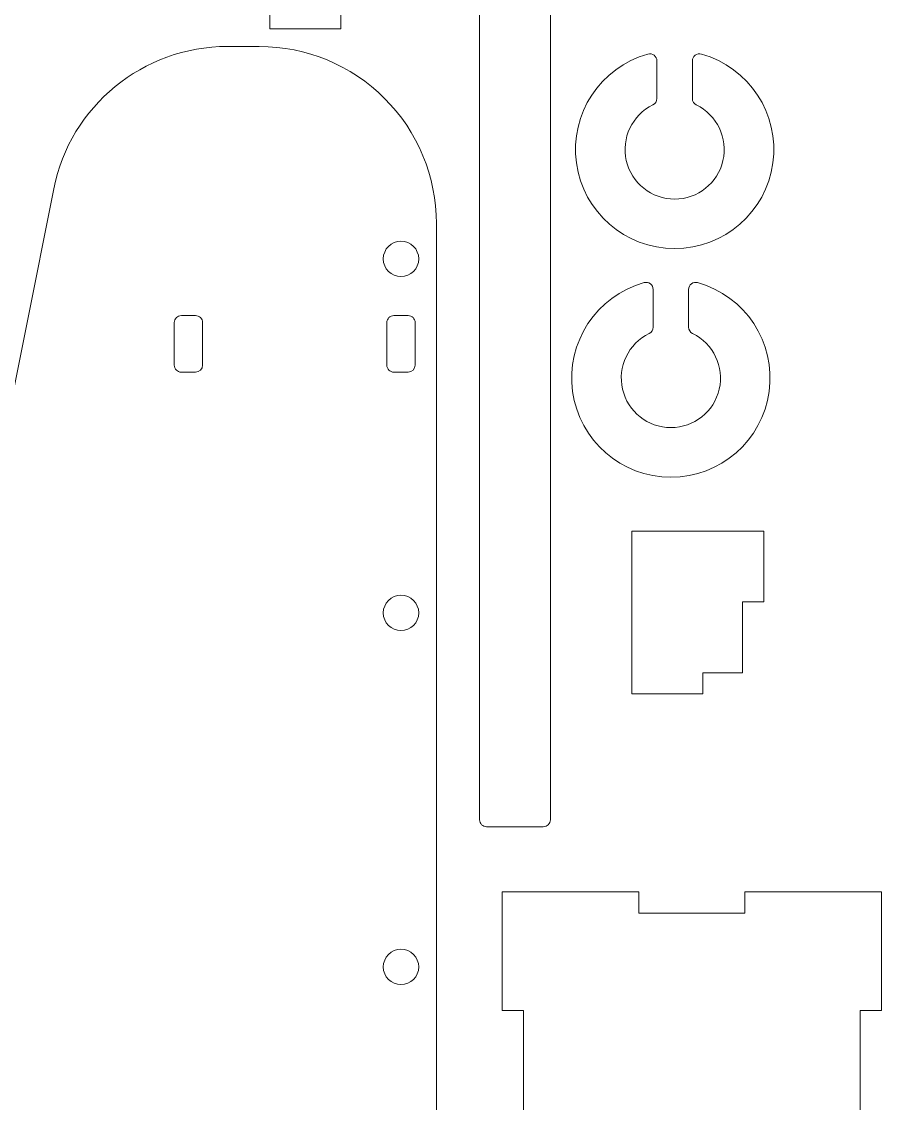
# Model space of a CAD drawing. Header units: inches. Extents: x -11.8 to 10.4, y -8.8 to 8.9.
# Drawn here: x 5.58 to 10.35, y -2.84 to 3.17 of the extents above; entities that cross this region are included whole.
import ezdxf

# ---------------------------------------------------------------- set-up
doc = ezdxf.new("R2010")
doc.units = ezdxf.units.IN
doc.header["$MEASUREMENT"] = 0
doc.layers.add('Layer 1', color=7, linetype='Continuous')

msp = doc.modelspace()

# ---------------------------------------------------------------- linework, layer by layer
at = {"layer": 'Layer 1', "color": 1, "lineweight": 9}
for points, knots in [([(8.1597, 6.8043), (8.1597, 6.8043), (8.4747, 6.8043), (8.4747, 6.8043), (8.4747, 6.8043), (8.4964, 6.8043), (8.5141, 6.7866), (8.5141, 6.7649), (8.5141, 6.7649), (8.5141, 6.7649), (8.5141, -1.2666), (8.5141, -1.2666), (8.5141, -1.2666), (8.5141, -1.277), (8.5099, -1.287), (8.5025, -1.2944), (8.5025, -1.2944), (8.4952, -1.3018), (8.4851, -1.306), (8.4747, -1.306), (8.4747, -1.306), (8.4747, -1.306), (8.1597, -1.306), (8.1597, -1.306), (8.1597, -1.306), (8.1493, -1.306), (8.1393, -1.3018), (8.1319, -1.2944), (8.1319, -1.2944), (8.1245, -1.287), (8.1204, -1.277), (8.1204, -1.2666), (8.1204, -1.2666), (8.1204, -1.2666), (8.1204, 6.7649), (8.1204, 6.7649), (8.1204, 6.7649), (8.1204, 6.7753), (8.1245, 6.7854), (8.1319, 6.7927), (8.1319, 6.7927), (8.1393, 6.8001), (8.1493, 6.8043), (8.1597, 6.8043)], [0, 0, 0, 0, 0.083333, 0.083333, 0.083333, 0.083333, 0.166667, 0.166667, 0.166667, 0.166667, 0.25, 0.25, 0.25, 0.25, 0.333333, 0.333333, 0.333333, 0.333333, 0.416667, 0.416667, 0.416667, 0.416667, 0.5, 0.5, 0.5, 0.5, 0.583333, 0.583333, 0.583333, 0.583333, 0.666667, 0.666667, 0.666667, 0.666667, 0.75, 0.75, 0.75, 0.75, 0.833333, 0.833333, 0.833333, 0.833333, 1, 1, 1, 1]), ([(7.9985, 3.9077), (7.9985, 3.9077), (7.9985, 3.2482), (7.9985, 3.2482), (7.9985, 3.2482), (7.9985, 3.2482), (7.3489, 3.2482), (7.3489, 3.2482), (7.3489, 3.2482), (7.3489, 3.2482), (7.3489, 3.1301), (7.3489, 3.1301), (7.3489, 3.1301), (7.3489, 3.1301), (6.9552, 3.1301), (6.9552, 3.1301), (6.9552, 3.1301), (6.9552, 3.1301), (6.9552, 3.2482), (6.9552, 3.2482), (6.9552, 3.2482), (6.9552, 3.2482), (6.3449, 3.2482), (6.3449, 3.2482), (6.3449, 3.2482), (6.3449, 3.2482), (6.3449, 4.9412), (6.3449, 4.9412), (6.3449, 4.9412), (6.3449, 4.9412), (5.9906, 4.9412), (5.9906, 4.9412), (5.9906, 4.9412), (5.9906, 4.9412), (5.9906, 3.2482), (5.9906, 3.2482), (5.9906, 3.2482), (5.9906, 3.2482), (5.3804, 3.2482), (5.3804, 3.2482), (5.3804, 3.2482), (5.3804, 3.2482), (5.3804, 3.1301), (5.3804, 3.1301), (5.3804, 3.1301), (5.3804, 3.1301), (4.9867, 3.1301), (4.9867, 3.1301), (4.9867, 3.1301), (4.9867, 3.1301), (4.9867, 3.2482), (4.9867, 3.2482), (4.9867, 3.2482), (4.9867, 3.2482), (4.3371, 3.2482), (4.3371, 3.2482), (4.3371, 3.2482), (4.3371, 3.2482), (4.3371, 3.9077), (4.3371, 3.9077), (4.3371, 3.9077), (4.3371, 3.9077), (4.4552, 3.9077), (4.4552, 3.9077), (4.4552, 3.9077), (4.4552, 3.9077), (4.4552, 4.3033), (4.4552, 4.3033), (4.4552, 4.3033), (5.3205, 4.3453), (6.0005, 5.0591), (6.0005, 5.9254), (6.0005, 5.9254), (6.0005, 5.9254), (6.3351, 5.9254), (6.3351, 5.9254), (6.3351, 5.9254), (6.3351, 5.0591), (7.0151, 4.3453), (7.8804, 4.3033), (7.8804, 4.3033), (7.8804, 4.3033), (7.8804, 3.9077), (7.8804, 3.9077), (7.8804, 3.9077), (7.8804, 3.9077), (7.9985, 3.9077), (7.9985, 3.9077)], [0, 0, 0, 0, 0.043478, 0.043478, 0.043478, 0.043478, 0.086957, 0.086957, 0.086957, 0.086957, 0.130435, 0.130435, 0.130435, 0.130435, 0.173913, 0.173913, 0.173913, 0.173913, 0.217391, 0.217391, 0.217391, 0.217391, 0.26087, 0.26087, 0.26087, 0.26087, 0.304348, 0.304348, 0.304348, 0.304348, 0.347826, 0.347826, 0.347826, 0.347826, 0.391304, 0.391304, 0.391304, 0.391304, 0.434783, 0.434783, 0.434783, 0.434783, 0.478261, 0.478261, 0.478261, 0.478261, 0.521739, 0.521739, 0.521739, 0.521739, 0.565217, 0.565217, 0.565217, 0.565217, 0.608696, 0.608696, 0.608696, 0.608696, 0.652174, 0.652174, 0.652174, 0.652174, 0.695652, 0.695652, 0.695652, 0.695652, 0.73913, 0.73913, 0.73913, 0.73913, 0.782609, 0.782609, 0.782609, 0.782609, 0.826087, 0.826087, 0.826087, 0.826087, 0.869565, 0.869565, 0.869565, 0.869565, 0.913043, 0.913043, 0.913043, 0.913043, 1, 1, 1, 1]), ([(7.8807, -4.2207), (7.8807, -4.2207), (7.8807, 2.0486), (7.8807, 2.0486), (7.8807, 2.0486), (7.8807, 2.3096), (7.777, 2.5599), (7.5924, 2.7445), (7.5924, 2.7445), (7.4078, 2.9291), (7.1575, 3.0328), (6.8964, 3.0328), (6.8964, 3.0328), (6.8964, 3.0328), (6.7191, 3.0328), (6.7191, 3.0328), (6.7191, 3.0328), (6.2499, 3.0328), (5.8459, 2.7016), (5.7539, 2.2416), (5.7539, 2.2416), (5.7539, 2.2416), (5.2914, -0.0712), (5.2914, -0.0712), (5.2914, -0.0712), (5.185, -0.6028), (4.8641, -1.0671), (4.4044, -1.3544), (4.4044, -1.3544), (4.4044, -1.3544), (1.9752, -2.8727), (1.9752, -2.8727), (1.9752, -2.8727), (1.9752, -2.8727), (-5.8989, -2.8727), (-5.8989, -2.8727), (-5.8989, -2.8727), (-5.8989, -2.8727), (-8.3281, -1.3544), (-8.3281, -1.3544), (-8.3281, -1.3544), (-8.7878, -1.0671), (-9.1087, -0.6028), (-9.2151, -0.0712), (-9.2151, -0.0712), (-9.2151, -0.0712), (-9.6776, 2.2416), (-9.6776, 2.2416), (-9.6776, 2.2416), (-9.7696, 2.7016), (-10.1736, 3.0328), (-10.6428, 3.0328), (-10.6428, 3.0328), (-10.6428, 3.0328), (-10.8201, 3.0328), (-10.8201, 3.0328), (-10.8201, 3.0328), (-11.0812, 3.0328), (-11.3315, 2.9291), (-11.5161, 2.7445), (-11.5161, 2.7445), (-11.7007, 2.5599), (-11.8044, 2.3096), (-11.8044, 2.0486), (-11.8044, 2.0486), (-11.8044, 2.0486), (-11.8044, -4.2207), (-11.8044, -4.2207), (-11.8044, -4.2207), (-11.8044, -4.6246), (-11.6801, -5.0187), (-11.4485, -5.3496), (-11.4485, -5.3496), (-11.4485, -5.3496), (-9.6362, -7.9386), (-9.6362, -7.9386), (-9.6362, -7.9386), (-9.2678, -8.4648), (-8.6659, -8.7782), (-8.0235, -8.7782), (-8.0235, -8.7782), (-8.0235, -8.7782), (4.0999, -8.7782), (4.0999, -8.7782), (4.0999, -8.7782), (4.7422, -8.7782), (5.3441, -8.4648), (5.7125, -7.9386), (5.7125, -7.9386), (5.7125, -7.9386), (7.5248, -5.3496), (7.5248, -5.3496), (7.5248, -5.3496), (7.7564, -5.0187), (7.8807, -4.6246), (7.8807, -4.2207)], [0, 0, 0, 0, 0.04, 0.04, 0.04, 0.04, 0.08, 0.08, 0.08, 0.08, 0.12, 0.12, 0.12, 0.12, 0.16, 0.16, 0.16, 0.16, 0.2, 0.2, 0.2, 0.2, 0.24, 0.24, 0.24, 0.24, 0.28, 0.28, 0.28, 0.28, 0.32, 0.32, 0.32, 0.32, 0.36, 0.36, 0.36, 0.36, 0.4, 0.4, 0.4, 0.4, 0.44, 0.44, 0.44, 0.44, 0.48, 0.48, 0.48, 0.48, 0.52, 0.52, 0.52, 0.52, 0.56, 0.56, 0.56, 0.56, 0.6, 0.6, 0.6, 0.6, 0.64, 0.64, 0.64, 0.64, 0.68, 0.68, 0.68, 0.68, 0.72, 0.72, 0.72, 0.72, 0.76, 0.76, 0.76, 0.76, 0.8, 0.8, 0.8, 0.8, 0.84, 0.84, 0.84, 0.84, 0.88, 0.88, 0.88, 0.88, 0.92, 0.92, 0.92, 0.92, 1, 1, 1, 1]), ([(9.325, 2.7077), (9.4405, 2.6516), (9.5018, 2.5231), (9.473, 2.3981), (9.473, 2.3981), (9.4442, 2.273), (9.3328, 2.1843), (9.2045, 2.1843), (9.2045, 2.1843), (9.0761, 2.1843), (8.9647, 2.273), (8.9359, 2.3981), (8.9359, 2.3981), (8.9071, 2.5232), (8.9685, 2.6516), (9.0839, 2.7077), (9.0839, 2.7077), (9.0974, 2.7143), (9.106, 2.7281), (9.106, 2.7431), (9.106, 2.7431), (9.106, 2.7431), (9.106, 2.9528), (9.106, 2.9528), (9.106, 2.9528), (9.106, 2.9651), (9.1003, 2.9768), (9.0905, 2.9842), (9.0905, 2.9842), (9.0807, 2.9916), (9.0679, 2.9941), (9.0561, 2.9908), (9.0561, 2.9908), (8.7908, 2.9166), (8.621, 2.6579), (8.6584, 2.385), (8.6584, 2.385), (8.6958, 2.1121), (8.929, 1.9087), (9.2045, 1.9087), (9.2045, 1.9087), (9.4799, 1.9087), (9.7131, 2.1121), (9.7505, 2.385), (9.7505, 2.385), (9.788, 2.6579), (9.6182, 2.9166), (9.3529, 2.9908), (9.3529, 2.9908), (9.341, 2.9941), (9.3283, 2.9916), (9.3185, 2.9842), (9.3185, 2.9842), (9.3087, 2.9768), (9.3029, 2.9651), (9.3029, 2.9528), (9.3029, 2.9528), (9.3029, 2.9528), (9.3029, 2.7431), (9.3029, 2.7431), (9.3029, 2.7431), (9.3029, 2.7281), (9.3115, 2.7143), (9.325, 2.7077)], [0, 0, 0, 0, 0.058824, 0.058824, 0.058824, 0.058824, 0.117647, 0.117647, 0.117647, 0.117647, 0.176471, 0.176471, 0.176471, 0.176471, 0.235294, 0.235294, 0.235294, 0.235294, 0.294118, 0.294118, 0.294118, 0.294118, 0.352941, 0.352941, 0.352941, 0.352941, 0.411765, 0.411765, 0.411765, 0.411765, 0.470588, 0.470588, 0.470588, 0.470588, 0.529412, 0.529412, 0.529412, 0.529412, 0.588235, 0.588235, 0.588235, 0.588235, 0.647059, 0.647059, 0.647059, 0.647059, 0.705882, 0.705882, 0.705882, 0.705882, 0.764706, 0.764706, 0.764706, 0.764706, 0.823529, 0.823529, 0.823529, 0.823529, 0.882353, 0.882353, 0.882353, 0.882353, 1, 1, 1, 1]), ([(7.7822, 1.8517), (7.7822, 1.9061), (7.7382, 1.9501), (7.6838, 1.9501), (7.6838, 1.9501), (7.6295, 1.9501), (7.5854, 1.9061), (7.5854, 1.8517), (7.5854, 1.8517), (7.5854, 1.7973), (7.6295, 1.7533), (7.6838, 1.7533), (7.6838, 1.7533), (7.7382, 1.7533), (7.7822, 1.7973), (7.7822, 1.8517)], [0, 0, 0, 0, 0.2, 0.2, 0.2, 0.2, 0.4, 0.4, 0.4, 0.4, 0.6, 0.6, 0.6, 0.6, 1, 1, 1, 1]), ([(9.3042, 1.4369), (9.4196, 1.3807), (9.481, 1.2523), (9.4522, 1.1272), (9.4522, 1.1272), (9.4234, 1.0021), (9.312, 0.9135), (9.1836, 0.9135), (9.1836, 0.9135), (9.0553, 0.9135), (8.9439, 1.0021), (8.9151, 1.1272), (8.9151, 1.1272), (8.8863, 1.2523), (8.9476, 1.3807), (9.0631, 1.4369), (9.0631, 1.4369), (9.0766, 1.4435), (9.0852, 1.4572), (9.0852, 1.4723), (9.0852, 1.4723), (9.0852, 1.4723), (9.0852, 1.682), (9.0852, 1.682), (9.0852, 1.682), (9.0852, 1.6943), (9.0795, 1.7059), (9.0696, 1.7134), (9.0696, 1.7134), (9.0598, 1.7208), (9.0471, 1.7232), (9.0353, 1.7199), (9.0353, 1.7199), (8.77, 1.6457), (8.6001, 1.3871), (8.6376, 1.1142), (8.6376, 1.1142), (8.675, 0.8413), (8.9082, 0.6379), (9.1836, 0.6379), (9.1836, 0.6379), (9.4591, 0.6379), (9.6923, 0.8413), (9.7297, 1.1142), (9.7297, 1.1142), (9.7671, 1.3871), (9.5973, 1.6457), (9.332, 1.7199), (9.332, 1.7199), (9.3202, 1.7232), (9.3075, 1.7208), (9.2976, 1.7134), (9.2976, 1.7134), (9.2878, 1.7059), (9.2821, 1.6943), (9.2821, 1.682), (9.2821, 1.682), (9.2821, 1.682), (9.2821, 1.4723), (9.2821, 1.4723), (9.2821, 1.4723), (9.2821, 1.4572), (9.2907, 1.4435), (9.3042, 1.4369)], [0, 0, 0, 0, 0.058824, 0.058824, 0.058824, 0.058824, 0.117647, 0.117647, 0.117647, 0.117647, 0.176471, 0.176471, 0.176471, 0.176471, 0.235294, 0.235294, 0.235294, 0.235294, 0.294118, 0.294118, 0.294118, 0.294118, 0.352941, 0.352941, 0.352941, 0.352941, 0.411765, 0.411765, 0.411765, 0.411765, 0.470588, 0.470588, 0.470588, 0.470588, 0.529412, 0.529412, 0.529412, 0.529412, 0.588235, 0.588235, 0.588235, 0.588235, 0.647059, 0.647059, 0.647059, 0.647059, 0.705882, 0.705882, 0.705882, 0.705882, 0.764706, 0.764706, 0.764706, 0.764706, 0.823529, 0.823529, 0.823529, 0.823529, 0.882353, 0.882353, 0.882353, 0.882353, 1, 1, 1, 1]), ([(6.5815, 1.2612), (6.5815, 1.2612), (6.5815, 1.4974), (6.5815, 1.4974), (6.5815, 1.4974), (6.5815, 1.5078), (6.5773, 1.5178), (6.5699, 1.5252), (6.5699, 1.5252), (6.5625, 1.5326), (6.5525, 1.5367), (6.5421, 1.5367), (6.5421, 1.5367), (6.5421, 1.5367), (6.4634, 1.5367), (6.4634, 1.5367), (6.4634, 1.5367), (6.4529, 1.5367), (6.4429, 1.5326), (6.4355, 1.5252), (6.4355, 1.5252), (6.4281, 1.5178), (6.424, 1.5078), (6.424, 1.4974), (6.424, 1.4974), (6.424, 1.4974), (6.424, 1.2612), (6.424, 1.2612), (6.424, 1.2612), (6.424, 1.2507), (6.4281, 1.2407), (6.4355, 1.2333), (6.4355, 1.2333), (6.4429, 1.2259), (6.4529, 1.2218), (6.4634, 1.2218), (6.4634, 1.2218), (6.4634, 1.2218), (6.5421, 1.2218), (6.5421, 1.2218), (6.5421, 1.2218), (6.5638, 1.2218), (6.5815, 1.2394), (6.5815, 1.2612)], [0, 0, 0, 0, 0.083333, 0.083333, 0.083333, 0.083333, 0.166667, 0.166667, 0.166667, 0.166667, 0.25, 0.25, 0.25, 0.25, 0.333333, 0.333333, 0.333333, 0.333333, 0.416667, 0.416667, 0.416667, 0.416667, 0.5, 0.5, 0.5, 0.5, 0.583333, 0.583333, 0.583333, 0.583333, 0.666667, 0.666667, 0.666667, 0.666667, 0.75, 0.75, 0.75, 0.75, 0.833333, 0.833333, 0.833333, 0.833333, 1, 1, 1, 1]), ([(7.7626, 1.2612), (7.7626, 1.2612), (7.7626, 1.4974), (7.7626, 1.4974), (7.7626, 1.4974), (7.7626, 1.5078), (7.7584, 1.5178), (7.751, 1.5252), (7.751, 1.5252), (7.7436, 1.5326), (7.7336, 1.5367), (7.7232, 1.5367), (7.7232, 1.5367), (7.7232, 1.5367), (7.6445, 1.5367), (7.6445, 1.5367), (7.6445, 1.5367), (7.634, 1.5367), (7.624, 1.5326), (7.6166, 1.5252), (7.6166, 1.5252), (7.6092, 1.5178), (7.6051, 1.5078), (7.6051, 1.4974), (7.6051, 1.4974), (7.6051, 1.4974), (7.6051, 1.2612), (7.6051, 1.2612), (7.6051, 1.2612), (7.6051, 1.2507), (7.6092, 1.2407), (7.6166, 1.2333), (7.6166, 1.2333), (7.624, 1.2259), (7.634, 1.2218), (7.6445, 1.2218), (7.6445, 1.2218), (7.6445, 1.2218), (7.7232, 1.2218), (7.7232, 1.2218), (7.7232, 1.2218), (7.7449, 1.2218), (7.7626, 1.2394), (7.7626, 1.2612)], [0, 0, 0, 0, 0.083333, 0.083333, 0.083333, 0.083333, 0.166667, 0.166667, 0.166667, 0.166667, 0.25, 0.25, 0.25, 0.25, 0.333333, 0.333333, 0.333333, 0.333333, 0.416667, 0.416667, 0.416667, 0.416667, 0.5, 0.5, 0.5, 0.5, 0.583333, 0.583333, 0.583333, 0.583333, 0.666667, 0.666667, 0.666667, 0.666667, 0.75, 0.75, 0.75, 0.75, 0.833333, 0.833333, 0.833333, 0.833333, 1, 1, 1, 1]), ([(7.7822, -0.1168), (7.7822, -0.0624), (7.7382, -0.0184), (7.6838, -0.0184), (7.6838, -0.0184), (7.6295, -0.0184), (7.5854, -0.0624), (7.5854, -0.1168), (7.5854, -0.1168), (7.5854, -0.1712), (7.6295, -0.2152), (7.6838, -0.2152), (7.6838, -0.2152), (7.7382, -0.2152), (7.7822, -0.1712), (7.7822, -0.1168)], [0, 0, 0, 0, 0.2, 0.2, 0.2, 0.2, 0.4, 0.4, 0.4, 0.4, 0.6, 0.6, 0.6, 0.6, 1, 1, 1, 1]), ([(7.7822, -2.0853), (7.7822, -2.0309), (7.7382, -1.9869), (7.6838, -1.9869), (7.6838, -1.9869), (7.6295, -1.9869), (7.5854, -2.0309), (7.5854, -2.0853), (7.5854, -2.0853), (7.5854, -2.1397), (7.6295, -2.1837), (7.6838, -2.1837), (7.6838, -2.1837), (7.7382, -2.1837), (7.7822, -2.1397), (7.7822, -2.0853)], [0, 0, 0, 0, 0.2, 0.2, 0.2, 0.2, 0.4, 0.4, 0.4, 0.4, 0.6, 0.6, 0.6, 0.6, 1, 1, 1, 1])]:
    msp.add_open_spline(points, degree=3, knots=knots, dxfattribs=at)
at = {"layer": 'Layer 1', "color": 240, "lineweight": 9}
for points, knots in [([(9.5814, -0.4494), (9.5814, -0.4494), (9.3609, -0.4494), (9.3609, -0.4494), (9.3609, -0.4494), (9.3609, -0.4494), (9.3609, -0.5675), (9.3609, -0.5675), (9.3609, -0.5675), (9.3609, -0.5675), (8.9672, -0.5675), (8.9672, -0.5675), (8.9672, -0.5675), (8.9672, -0.5675), (8.9672, 0.338), (8.9672, 0.338), (8.9672, 0.338), (8.9672, 0.338), (9.6995, 0.338), (9.6995, 0.338), (9.6995, 0.338), (9.6995, 0.338), (9.6995, -0.0557), (9.6995, -0.0557), (9.6995, -0.0557), (9.6995, -0.0557), (9.5814, -0.0557), (9.5814, -0.0557), (9.5814, -0.0557), (9.5814, -0.0557), (9.5814, -0.4494), (9.5814, -0.4494)], [0, 0, 0, 0, 0.111111, 0.111111, 0.111111, 0.111111, 0.222222, 0.222222, 0.222222, 0.222222, 0.333333, 0.333333, 0.333333, 0.333333, 0.444444, 0.444444, 0.444444, 0.444444, 0.555556, 0.555556, 0.555556, 0.555556, 0.666667, 0.666667, 0.666667, 0.666667, 0.777778, 0.777778, 0.777778, 0.777778, 1, 1, 1, 1]), ([(8.2469, -2.3276), (8.2469, -2.3276), (8.2469, -1.6682), (8.2469, -1.6682), (8.2469, -1.6682), (8.2469, -1.6682), (9.0047, -1.6682), (9.0047, -1.6682), (9.0047, -1.6682), (9.0047, -1.6682), (9.0047, -1.7863), (9.0047, -1.7863), (9.0047, -1.7863), (9.0047, -1.7863), (9.5953, -1.7863), (9.5953, -1.7863), (9.5953, -1.7863), (9.5953, -1.7863), (9.5953, -1.6682), (9.5953, -1.6682), (9.5953, -1.6682), (9.5953, -1.6682), (10.3532, -1.6682), (10.3532, -1.6682), (10.3532, -1.6682), (10.3532, -1.6682), (10.3532, -2.3276), (10.3532, -2.3276), (10.3532, -2.3276), (10.3532, -2.3276), (10.2351, -2.3276), (10.2351, -2.3276), (10.2351, -2.3276), (10.2351, -2.3276), (10.2351, -2.9575), (10.2351, -2.9575), (10.2351, -2.9575), (10.2351, -2.9575), (10.3532, -2.9575), (10.3532, -2.9575), (10.3532, -2.9575), (10.3532, -2.9575), (10.3532, -3.617), (10.3532, -3.617), (10.3532, -3.617), (10.3532, -3.617), (9.5953, -3.617), (9.5953, -3.617), (9.5953, -3.617), (9.5953, -3.617), (9.5953, -3.4989), (9.5953, -3.4989), (9.5953, -3.4989), (9.5953, -3.4989), (9.0047, -3.4989), (9.0047, -3.4989), (9.0047, -3.4989), (9.0047, -3.4989), (9.0047, -3.617), (9.0047, -3.617), (9.0047, -3.617), (9.0047, -3.617), (8.2469, -3.617), (8.2469, -3.617), (8.2469, -3.617), (8.2469, -3.617), (8.2469, -2.9575), (8.2469, -2.9575), (8.2469, -2.9575), (8.2469, -2.9575), (8.365, -2.9575), (8.365, -2.9575), (8.365, -2.9575), (8.365, -2.9575), (8.365, -2.3276), (8.365, -2.3276), (8.365, -2.3276), (8.365, -2.3276), (8.2469, -2.3276), (8.2469, -2.3276)], [0, 0, 0, 0, 0.047619, 0.047619, 0.047619, 0.047619, 0.095238, 0.095238, 0.095238, 0.095238, 0.142857, 0.142857, 0.142857, 0.142857, 0.190476, 0.190476, 0.190476, 0.190476, 0.238095, 0.238095, 0.238095, 0.238095, 0.285714, 0.285714, 0.285714, 0.285714, 0.333333, 0.333333, 0.333333, 0.333333, 0.380952, 0.380952, 0.380952, 0.380952, 0.428571, 0.428571, 0.428571, 0.428571, 0.47619, 0.47619, 0.47619, 0.47619, 0.52381, 0.52381, 0.52381, 0.52381, 0.571429, 0.571429, 0.571429, 0.571429, 0.619048, 0.619048, 0.619048, 0.619048, 0.666667, 0.666667, 0.666667, 0.666667, 0.714286, 0.714286, 0.714286, 0.714286, 0.761905, 0.761905, 0.761905, 0.761905, 0.809524, 0.809524, 0.809524, 0.809524, 0.857143, 0.857143, 0.857143, 0.857143, 0.904762, 0.904762, 0.904762, 0.904762, 1, 1, 1, 1])]:
    msp.add_open_spline(points, degree=3, knots=knots, dxfattribs=at)

doc.saveas('drawing.dxf')
